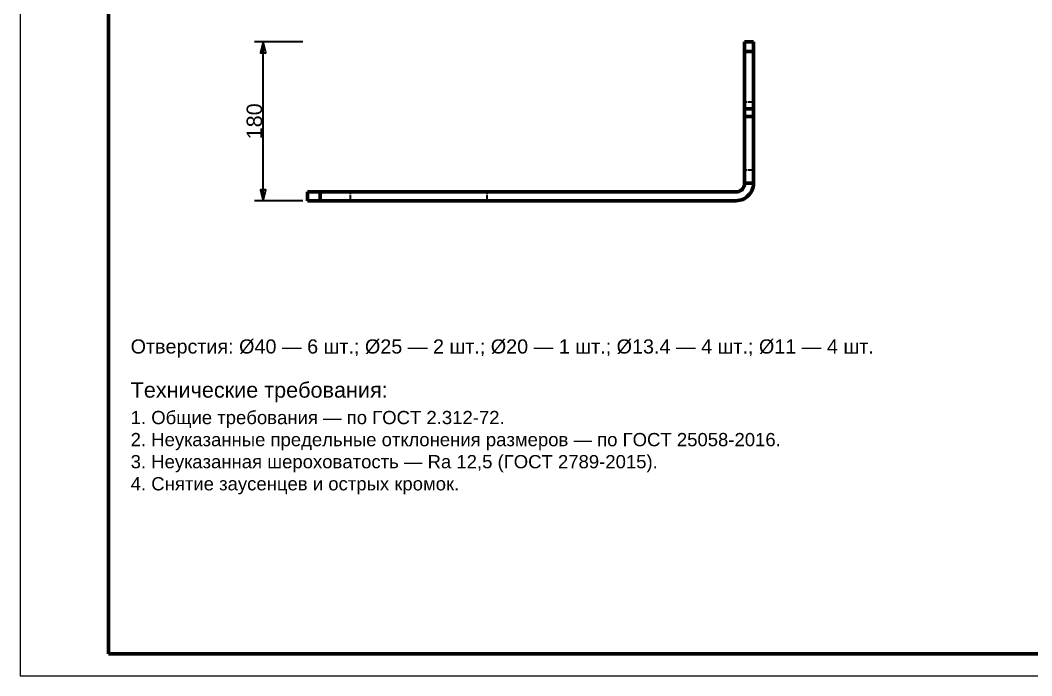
# Model space of a CAD drawing. Header units: millimetres. Extents: x 0 to 420, y 0 to 297.
# Drawn here: x 0 to 229, y 0 to 148.5 of the extents above; entities that cross this region are included whole.
import ezdxf
from ezdxf.enums import TextEntityAlignment as Align

# ---------------------------------------------------------------- set-up
doc = ezdxf.new("R2010")
doc.units = ezdxf.units.MM
doc.linetypes.add('DASHED', pattern=[1.524, 1.27, -0.254])
doc.styles.add('GOST', font='Arial')

msp = doc.modelspace()

# ---------------------------------------------------------------- linework, layer by layer
at = {"color": 7, "lineweight": 35}
for p, q in [((64, 143.6), (53, 143.6)), ((55, 107.6), (55, 143.6)), ((64, 107.6), (53, 107.6))]:
    msp.add_line(p, q, dxfattribs=at)
at = {"color": 1, "lineweight": 70}
for p, q in [((164, 143.6), (164, 143.59)), ((166, 143.6), (164, 143.6)), ((164, 143.59), (164, 143.55)), ((164, 143.55), (164, 143.49)), ((164, 143.49), (164, 143.4)), ((164, 143.4), (164, 143.29)), ((164, 143.29), (164, 143.16)), ((164, 143.16), (164, 143)), ((164, 143), (164, 142.83)), ((164, 142.83), (164, 142.63)), ((164, 142.63), (164, 142.41)), ((164, 142.41), (164, 142.18)), ((164, 142.18), (164, 141.93)), ((166, 143.59), (166, 143.6)), ((166, 143.55), (166, 143.59)), ((166, 143.49), (166, 143.55)), ((166, 143.4), (166, 143.49)), ((166, 143.29), (166, 143.4)), ((166, 143.16), (166, 143.29)), ((166, 143), (166, 143.16)), ((166, 142.83), (166, 143)), ((166, 142.63), (166, 142.83)), ((166, 142.41), (166, 142.63)), ((166, 142.18), (166, 142.41)), ((166, 141.93), (166, 142.18)), ((164, 141.93), (164, 141.67)), ((164, 141.67), (164, 141.39)), ((164, 141.39), (164, 128.44)), ((164, 141.39), (166, 141.39)), ((166, 141.67), (166, 141.93)), ((166, 141.39), (166, 141.67)), ((166, 128.44), (166, 141.39)), ((164, 128.44), (164, 128.33)), ((166, 128.44), (164, 128.44)), ((164, 128.33), (164, 128.2)), ((166, 128.33), (166, 128.44)), ((166, 128.2), (166, 128.33)), ((164, 128.2), (164, 128.08)), ((164, 128.08), (164, 127.96)), ((164, 127.96), (164, 127.83)), ((164, 127.83), (164, 127.7)), ((164, 127.7), (164, 127.57)), ((164, 127.57), (164, 127.45)), ((164, 127.45), (164, 127.32)), ((164, 127.32), (164, 127.18)), ((164, 127.18), (164, 127.05)), ((164, 127.05), (164, 126.92)), ((164, 126.92), (164, 126.79)), ((164, 126.79), (164, 126.66)), ((164, 126.66), (164, 111.6)), ((164, 126.66), (166, 126.66)), ((166, 128.08), (166, 128.2)), ((166, 127.96), (166, 128.08)), ((166, 127.83), (166, 127.96)), ((166, 127.7), (166, 127.83)), ((166, 127.57), (166, 127.7)), ((166, 127.45), (166, 127.57)), ((166, 127.32), (166, 127.45)), ((166, 127.18), (166, 127.32)), ((166, 127.05), (166, 127.18)), ((166, 126.92), (166, 127.05)), ((166, 126.79), (166, 126.92)), ((166, 126.66), (166, 126.79)), ((166, 111.6), (166, 126.66)), ((163.06, 109.91), (163.25, 110.04)), ((163.25, 110.04), (163.41, 110.19)), ((163.41, 110.19), (163.56, 110.35)), ((163.56, 110.35), (163.69, 110.54)), ((163.69, 110.54), (163.8, 110.73)), ((163.8, 110.73), (163.89, 110.94)), ((163.89, 110.94), (163.95, 111.15)), ((163.95, 111.15), (163.99, 111.38)), ((163.99, 111.38), (164, 111.6)), ((164, 111.6), (166, 111.6)), ((165.78, 110.28), (165.6, 109.86)), ((165.9, 110.71), (165.78, 110.28)), ((165.97, 111.15), (165.9, 110.71)), ((166, 111.6), (165.97, 111.15)), ((65.02, 109.6), (65, 109.6)), ((65, 109.6), (65, 107.6)), ((65.07, 109.6), (65.02, 109.6)), ((65.15, 109.6), (65.07, 109.6)), ((65.27, 109.6), (65.15, 109.6)), ((65.42, 109.6), (65.27, 109.6)), ((65.61, 109.6), (65.42, 109.6)), ((65.82, 109.6), (65.61, 109.6)), ((66.05, 109.6), (65.82, 109.6)), ((66.32, 109.6), (66.05, 109.6)), ((66.6, 109.6), (66.32, 109.6)), ((66.91, 109.6), (66.6, 109.6)), ((67.24, 109.6), (66.91, 109.6)), ((67.58, 109.6), (67.24, 109.6)), ((67.93, 109.6), (67.58, 109.6)), ((67.93, 109.6), (162, 109.6)), ((67.93, 107.6), (67.93, 109.6)), ((162, 109.6), (162.22, 109.61)), ((162.22, 109.61), (162.45, 109.65)), ((162.45, 109.65), (162.66, 109.71)), ((162.89, 107.7), (162.45, 107.63)), ((162.66, 109.71), (162.87, 109.8)), ((162.87, 109.8), (163.06, 109.91)), ((163.32, 107.82), (162.89, 107.7)), ((163.74, 108), (163.32, 107.82)), ((164.13, 108.21), (163.74, 108)), ((164.49, 108.47), (164.13, 108.21)), ((164.83, 108.77), (164.49, 108.47)), ((165.13, 109.11), (164.83, 108.77)), ((165.39, 109.47), (165.13, 109.11)), ((165.6, 109.86), (165.39, 109.47)), ((65, 107.6), (65.02, 107.6)), ((65.02, 107.6), (65.07, 107.6)), ((65.07, 107.6), (65.15, 107.6)), ((65.15, 107.6), (65.27, 107.6)), ((65.27, 107.6), (65.42, 107.6)), ((65.42, 107.6), (65.61, 107.6)), ((65.61, 107.6), (65.82, 107.6)), ((65.82, 107.6), (66.05, 107.6)), ((66.05, 107.6), (66.32, 107.6)), ((66.32, 107.6), (66.6, 107.6)), ((66.6, 107.6), (66.91, 107.6)), ((66.91, 107.6), (67.24, 107.6)), ((67.24, 107.6), (67.58, 107.6)), ((67.58, 107.6), (67.93, 107.6)), ((162, 107.6), (67.93, 107.6)), ((162.45, 107.63), (162, 107.6))]:
    msp.add_line(p, q, dxfattribs=at)
at = {"color": 5, "linetype": 'DASHED', "lineweight": 35}
for p, q in [((164, 143.6), (166, 143.6)), ((164, 143.57), (164, 143.6)), ((164, 143.5), (164, 143.57)), ((164, 143.38), (164, 143.5)), ((164, 143.2), (164, 143.38)), ((164, 142.99), (164, 143.2)), ((164, 142.73), (164, 142.99)), ((164, 142.43), (164, 142.73)), ((164, 142.09), (164, 142.43)), ((164, 141.73), (164, 142.09)), ((166, 143.6), (166, 143.57)), ((166, 143.57), (166, 143.5)), ((166, 143.5), (166, 143.38)), ((166, 143.38), (166, 143.2)), ((166, 143.2), (166, 142.99)), ((166, 142.99), (166, 142.73)), ((166, 142.73), (166, 142.43)), ((166, 142.43), (166, 142.09)), ((166, 142.09), (166, 141.73)), ((164, 141.34), (164, 141.73)), ((164, 140.92), (164, 141.34)), ((164, 140.49), (164, 140.92)), ((164, 140.05), (164, 140.49)), ((164, 139.6), (164, 140.05)), ((166, 141.73), (166, 141.34)), ((166, 141.34), (166, 140.92)), ((166, 140.92), (166, 140.49)), ((166, 140.49), (166, 140.05)), ((166, 140.05), (166, 139.6)), ((164, 111.6), (164, 139.6)), ((166, 139.6), (166, 111.6)), ((164, 134.84), (164, 134.9)), ((164, 134.9), (164, 134.84)), ((164, 134.84), (164, 134.9)), ((164, 134.9), (164, 134.84)), ((164, 134.65), (164, 134.84)), ((164, 134.84), (164, 134.65)), ((164, 134.65), (164, 134.84)), ((164, 134.84), (164, 134.65)), ((164, 134.35), (164, 134.65)), ((164, 134.65), (164, 134.35)), ((164, 134.35), (164, 134.65)), ((164, 134.65), (164, 134.35)), ((164, 133.96), (164, 134.35)), ((164, 134.35), (164, 133.96)), ((164, 133.96), (164, 134.35)), ((164, 134.35), (164, 133.96)), ((164, 133.48), (164, 133.96)), ((164, 133.96), (164, 133.48)), ((164, 133.48), (164, 133.96)), ((164, 133.96), (164, 133.48)), ((164, 132.96), (164, 133.48)), ((164, 133.48), (164, 132.96)), ((164, 132.96), (164, 133.48)), ((164, 133.48), (164, 132.96)), ((164, 132.4), (164, 132.96)), ((164, 132.96), (164, 132.4)), ((164, 132.4), (164, 132.96)), ((164, 132.96), (164, 132.4)), ((166, 134.84), (166, 134.9)), ((166, 134.9), (166, 134.84)), ((166, 134.84), (166, 134.9)), ((166, 134.9), (166, 134.84)), ((166, 134.65), (166, 134.84)), ((166, 134.84), (166, 134.65)), ((166, 134.65), (166, 134.84)), ((166, 134.84), (166, 134.65)), ((166, 134.35), (166, 134.65)), ((166, 134.65), (166, 134.35)), ((166, 134.35), (166, 134.65)), ((166, 134.65), (166, 134.35)), ((166, 133.96), (166, 134.35)), ((166, 134.35), (166, 133.96)), ((166, 133.96), (166, 134.35)), ((166, 134.35), (166, 133.96)), ((166, 133.48), (166, 133.96)), ((166, 133.96), (166, 133.48)), ((166, 133.48), (166, 133.96)), ((166, 133.96), (166, 133.48)), ((166, 132.96), (166, 133.48)), ((166, 133.48), (166, 132.96)), ((166, 132.96), (166, 133.48)), ((166, 133.48), (166, 132.96)), ((166, 132.4), (166, 132.96)), ((166, 132.96), (166, 132.4)), ((166, 132.4), (166, 132.96)), ((166, 132.96), (166, 132.4)), ((164, 131.84), (164, 132.4)), ((164, 132.4), (164, 131.84)), ((164, 131.84), (164, 132.4)), ((164, 132.4), (164, 131.84)), ((164, 131.32), (164, 131.84)), ((164, 131.84), (164, 131.32)), ((164, 131.32), (164, 131.84)), ((164, 131.84), (164, 131.32)), ((164, 130.84), (164, 131.32)), ((164, 131.32), (164, 130.84)), ((164, 130.84), (164, 131.32)), ((164, 131.32), (164, 130.84)), ((164, 130.45), (164, 130.84)), ((164, 130.84), (164, 130.45)), ((164, 130.45), (164, 130.84)), ((164, 130.84), (164, 130.45)), ((166, 131.84), (166, 132.4)), ((166, 132.4), (166, 131.84)), ((166, 131.84), (166, 132.4)), ((166, 132.4), (166, 131.84)), ((166, 131.32), (166, 131.84)), ((166, 131.84), (166, 131.32)), ((166, 131.32), (166, 131.84)), ((166, 131.84), (166, 131.32)), ((166, 130.84), (166, 131.32)), ((166, 131.32), (166, 130.84)), ((166, 130.84), (166, 131.32)), ((166, 131.32), (166, 130.84)), ((166, 130.45), (166, 130.84)), ((166, 130.84), (166, 130.45)), ((166, 130.45), (166, 130.84)), ((166, 130.84), (166, 130.45)), ((164, 130.15), (164, 130.45)), ((164, 130.45), (164, 130.15)), ((164, 130.15), (164, 130.45)), ((164, 130.45), (164, 130.15)), ((164, 129.96), (164, 130.15)), ((164, 130.15), (164, 129.96)), ((164, 129.96), (164, 130.15)), ((164, 130.15), (164, 129.96)), ((164, 129.9), (164, 129.96)), ((164, 129.96), (164, 129.9)), ((164, 129.9), (164, 129.96)), ((164, 129.96), (164, 129.9)), ((166, 129.9), (164, 129.9)), ((166, 129.9), (164, 129.9)), ((166, 130.15), (166, 130.45)), ((166, 130.45), (166, 130.15)), ((166, 130.15), (166, 130.45)), ((166, 130.45), (166, 130.15)), ((166, 129.96), (166, 130.15)), ((166, 130.15), (166, 129.96)), ((166, 129.96), (166, 130.15)), ((166, 130.15), (166, 129.96)), ((166, 129.9), (166, 129.96)), ((166, 129.96), (166, 129.9)), ((166, 129.9), (166, 129.96)), ((166, 129.96), (166, 129.9)), ((164, 116.67), (164, 116.7)), ((164, 116.7), (164, 116.67)), ((164, 116.67), (164, 116.7)), ((164, 116.7), (164, 116.67)), ((164, 116.67), (164, 116.7)), ((164, 116.7), (164, 116.67)), ((164, 116.67), (164, 116.7)), ((164, 116.7), (164, 116.67)), ((164, 116.59), (164, 116.67)), ((164, 116.67), (164, 116.59)), ((164, 116.59), (164, 116.67)), ((164, 116.67), (164, 116.59)), ((164, 116.59), (164, 116.67)), ((164, 116.67), (164, 116.59)), ((164, 116.59), (164, 116.67)), ((164, 116.67), (164, 116.59)), ((164, 116.46), (164, 116.59)), ((164, 116.59), (164, 116.46)), ((164, 116.46), (164, 116.59)), ((164, 116.59), (164, 116.46)), ((164, 116.46), (164, 116.59)), ((164, 116.59), (164, 116.46)), ((164, 116.46), (164, 116.59)), ((164, 116.59), (164, 116.46)), ((164, 116.29), (164, 116.46)), ((164, 116.46), (164, 116.29)), ((164, 116.29), (164, 116.46)), ((164, 116.46), (164, 116.29)), ((164, 116.29), (164, 116.46)), ((164, 116.46), (164, 116.29)), ((164, 116.29), (164, 116.46)), ((164, 116.46), (164, 116.29)), ((164, 116.08), (164, 116.29)), ((164, 116.29), (164, 116.08)), ((164, 116.08), (164, 116.29)), ((164, 116.29), (164, 116.08)), ((164, 116.08), (164, 116.29)), ((164, 116.29), (164, 116.08)), ((164, 116.08), (164, 116.29)), ((164, 116.29), (164, 116.08)), ((164, 115.84), (164, 116.08)), ((164, 116.08), (164, 115.84)), ((164, 115.84), (164, 116.08)), ((164, 116.08), (164, 115.84)), ((164, 115.84), (164, 116.08)), ((164, 116.08), (164, 115.84)), ((164, 115.84), (164, 116.08)), ((164, 116.08), (164, 115.84)), ((164, 115.6), (164, 115.84)), ((164, 115.84), (164, 115.6)), ((164, 115.6), (164, 115.84)), ((164, 115.84), (164, 115.6)), ((164, 115.6), (164, 115.84)), ((164, 115.84), (164, 115.6)), ((164, 115.6), (164, 115.84)), ((164, 115.84), (164, 115.6)), ((164, 115.36), (164, 115.6)), ((164, 115.6), (164, 115.36)), ((164, 115.36), (164, 115.6)), ((164, 115.6), (164, 115.36)), ((164, 115.36), (164, 115.6)), ((164, 115.6), (164, 115.36)), ((164, 115.36), (164, 115.6)), ((164, 115.6), (164, 115.36)), ((164, 115.12), (164, 115.36)), ((164, 115.36), (164, 115.12)), ((164, 115.12), (164, 115.36)), ((164, 115.36), (164, 115.12)), ((164, 115.12), (164, 115.36)), ((164, 115.36), (164, 115.12)), ((164, 115.12), (164, 115.36)), ((164, 115.36), (164, 115.12)), ((164, 114.91), (164, 115.12)), ((164, 115.12), (164, 114.91)), ((164, 114.91), (164, 115.12)), ((164, 115.12), (164, 114.91)), ((164, 114.91), (164, 115.12)), ((164, 115.12), (164, 114.91)), ((164, 114.91), (164, 115.12)), ((164, 115.12), (164, 114.91)), ((164, 114.74), (164, 114.91)), ((164, 114.91), (164, 114.74)), ((164, 114.74), (164, 114.91)), ((164, 114.91), (164, 114.74)), ((164, 114.74), (164, 114.91)), ((164, 114.91), (164, 114.74)), ((164, 114.74), (164, 114.91)), ((164, 114.91), (164, 114.74)), ((164, 114.61), (164, 114.74)), ((164, 114.74), (164, 114.61)), ((164, 114.61), (164, 114.74)), ((164, 114.74), (164, 114.61)), ((164, 114.61), (164, 114.74)), ((164, 114.74), (164, 114.61)), ((164, 114.61), (164, 114.74)), ((164, 114.74), (164, 114.61)), ((164, 114.53), (164, 114.61)), ((164, 114.61), (164, 114.53)), ((164, 114.53), (164, 114.61)), ((164, 114.61), (164, 114.53)), ((164, 114.53), (164, 114.61)), ((164, 114.61), (164, 114.53)), ((164, 114.53), (164, 114.61)), ((164, 114.61), (164, 114.53)), ((164, 114.5), (164, 114.53)), ((164, 114.53), (164, 114.5)), ((164, 114.5), (164, 114.53)), ((164, 114.53), (164, 114.5)), ((164, 114.5), (164, 114.53)), ((164, 114.53), (164, 114.5)), ((164, 114.5), (164, 114.53)), ((164, 114.53), (164, 114.5)), ((166, 114.5), (164, 114.5)), ((166, 114.5), (164, 114.5)), ((166, 114.5), (164, 114.5)), ((166, 114.5), (164, 114.5)), ((166, 116.67), (166, 116.7)), ((166, 116.7), (166, 116.67)), ((166, 116.67), (166, 116.7)), ((166, 116.7), (166, 116.67)), ((166, 116.67), (166, 116.7)), ((166, 116.7), (166, 116.67)), ((166, 116.67), (166, 116.7)), ((166, 116.7), (166, 116.67)), ((166, 116.59), (166, 116.67)), ((166, 116.67), (166, 116.59)), ((166, 116.59), (166, 116.67)), ((166, 116.67), (166, 116.59)), ((166, 116.59), (166, 116.67)), ((166, 116.67), (166, 116.59)), ((166, 116.59), (166, 116.67)), ((166, 116.67), (166, 116.59)), ((166, 116.46), (166, 116.59)), ((166, 116.59), (166, 116.46)), ((166, 116.46), (166, 116.59)), ((166, 116.59), (166, 116.46)), ((166, 116.46), (166, 116.59)), ((166, 116.59), (166, 116.46)), ((166, 116.46), (166, 116.59)), ((166, 116.59), (166, 116.46)), ((166, 116.29), (166, 116.46)), ((166, 116.46), (166, 116.29)), ((166, 116.29), (166, 116.46)), ((166, 116.46), (166, 116.29)), ((166, 116.29), (166, 116.46)), ((166, 116.46), (166, 116.29)), ((166, 116.29), (166, 116.46)), ((166, 116.46), (166, 116.29)), ((166, 116.08), (166, 116.29)), ((166, 116.29), (166, 116.08)), ((166, 116.08), (166, 116.29)), ((166, 116.29), (166, 116.08)), ((166, 116.08), (166, 116.29)), ((166, 116.29), (166, 116.08)), ((166, 116.08), (166, 116.29)), ((166, 116.29), (166, 116.08)), ((166, 115.84), (166, 116.08)), ((166, 116.08), (166, 115.84)), ((166, 115.84), (166, 116.08)), ((166, 116.08), (166, 115.84)), ((166, 115.84), (166, 116.08)), ((166, 116.08), (166, 115.84)), ((166, 115.84), (166, 116.08)), ((166, 116.08), (166, 115.84)), ((166, 115.6), (166, 115.84)), ((166, 115.84), (166, 115.6)), ((166, 115.6), (166, 115.84)), ((166, 115.84), (166, 115.6)), ((166, 115.6), (166, 115.84)), ((166, 115.84), (166, 115.6)), ((166, 115.6), (166, 115.84)), ((166, 115.84), (166, 115.6)), ((166, 115.36), (166, 115.6)), ((166, 115.6), (166, 115.36)), ((166, 115.36), (166, 115.6)), ((166, 115.6), (166, 115.36)), ((166, 115.36), (166, 115.6)), ((166, 115.6), (166, 115.36)), ((166, 115.36), (166, 115.6)), ((166, 115.6), (166, 115.36)), ((166, 115.12), (166, 115.36)), ((166, 115.36), (166, 115.12)), ((166, 115.12), (166, 115.36)), ((166, 115.36), (166, 115.12)), ((166, 115.12), (166, 115.36)), ((166, 115.36), (166, 115.12)), ((166, 115.12), (166, 115.36)), ((166, 115.36), (166, 115.12)), ((166, 114.91), (166, 115.12)), ((166, 115.12), (166, 114.91)), ((166, 114.91), (166, 115.12)), ((166, 115.12), (166, 114.91)), ((166, 114.91), (166, 115.12)), ((166, 115.12), (166, 114.91)), ((166, 114.91), (166, 115.12)), ((166, 115.12), (166, 114.91)), ((166, 114.74), (166, 114.91)), ((166, 114.91), (166, 114.74)), ((166, 114.74), (166, 114.91)), ((166, 114.91), (166, 114.74)), ((166, 114.74), (166, 114.91)), ((166, 114.91), (166, 114.74)), ((166, 114.74), (166, 114.91)), ((166, 114.91), (166, 114.74)), ((166, 114.61), (166, 114.74)), ((166, 114.74), (166, 114.61)), ((166, 114.61), (166, 114.74)), ((166, 114.74), (166, 114.61)), ((166, 114.61), (166, 114.74)), ((166, 114.74), (166, 114.61)), ((166, 114.61), (166, 114.74)), ((166, 114.74), (166, 114.61)), ((166, 114.53), (166, 114.61)), ((166, 114.61), (166, 114.53)), ((166, 114.53), (166, 114.61)), ((166, 114.61), (166, 114.53)), ((166, 114.53), (166, 114.61)), ((166, 114.61), (166, 114.53)), ((166, 114.53), (166, 114.61)), ((166, 114.61), (166, 114.53)), ((166, 114.5), (166, 114.53)), ((166, 114.53), (166, 114.5)), ((166, 114.5), (166, 114.53)), ((166, 114.53), (166, 114.5)), ((166, 114.5), (166, 114.53)), ((166, 114.53), (166, 114.5)), ((166, 114.5), (166, 114.53)), ((166, 114.53), (166, 114.5)), ((163.25, 110.04), (163.06, 109.91)), ((163.41, 110.19), (163.25, 110.04)), ((163.56, 110.35), (163.41, 110.19)), ((163.69, 110.54), (163.56, 110.35)), ((163.8, 110.73), (163.69, 110.54)), ((163.89, 110.94), (163.8, 110.73)), ((163.95, 111.15), (163.89, 110.94)), ((163.99, 111.38), (163.95, 111.15)), ((164, 111.6), (163.99, 111.38)), ((164, 111.6), (166, 111.6)), ((166, 111.6), (164, 111.6)), ((166, 111.6), (164, 111.6)), ((165.6, 109.86), (165.78, 110.28)), ((165.78, 110.28), (165.9, 110.71)), ((165.9, 110.71), (165.97, 111.15)), ((165.97, 111.15), (166, 111.6)), ((65, 109.6), (65.02, 109.6)), ((65, 107.6), (65, 109.6)), ((65.02, 109.6), (65.09, 109.6)), ((65.09, 109.6), (65.19, 109.6)), ((65.19, 109.6), (65.34, 109.6)), ((65.34, 109.6), (65.53, 109.6)), ((65.53, 109.6), (65.75, 109.6)), ((65.75, 109.6), (66.01, 109.6)), ((66.01, 109.6), (66.3, 109.6)), ((66.3, 109.6), (66.62, 109.6)), ((66.62, 109.6), (66.97, 109.6)), ((66.97, 109.6), (67.33, 109.6)), ((67.33, 109.6), (67.72, 109.6)), ((67.72, 109.6), (68.12, 109.6)), ((68.12, 109.6), (68.53, 109.6)), ((162, 109.6), (68.53, 109.6)), ((72.09, 109.6), (72.06, 109.6)), ((72.06, 109.6), (72.09, 109.6)), ((72.09, 109.6), (72.06, 109.6)), ((72.06, 109.6), (72.09, 109.6)), ((72.19, 109.6), (72.09, 109.6)), ((72.09, 109.6), (72.19, 109.6)), ((72.19, 109.6), (72.09, 109.6)), ((72.09, 109.6), (72.19, 109.6)), ((72.35, 109.6), (72.19, 109.6)), ((72.19, 109.6), (72.35, 109.6)), ((72.35, 109.6), (72.19, 109.6)), ((72.19, 109.6), (72.35, 109.6)), ((72.56, 109.6), (72.35, 109.6)), ((72.35, 109.6), (72.56, 109.6)), ((72.56, 109.6), (72.35, 109.6)), ((72.35, 109.6), (72.56, 109.6)), ((72.82, 109.6), (72.56, 109.6)), ((72.56, 109.6), (72.82, 109.6)), ((72.82, 109.6), (72.56, 109.6)), ((72.56, 109.6), (72.82, 109.6)), ((73.1, 109.6), (72.82, 109.6)), ((72.82, 109.6), (73.1, 109.6)), ((73.1, 109.6), (72.82, 109.6)), ((72.82, 109.6), (73.1, 109.6)), ((73.4, 109.6), (73.1, 109.6)), ((73.1, 109.6), (73.4, 109.6)), ((73.4, 109.6), (73.1, 109.6)), ((73.1, 109.6), (73.4, 109.6)), ((73.7, 109.6), (73.4, 109.6)), ((73.4, 109.6), (73.7, 109.6)), ((73.7, 109.6), (73.4, 109.6)), ((73.4, 109.6), (73.7, 109.6)), ((73.98, 109.6), (73.7, 109.6)), ((73.7, 109.6), (73.98, 109.6)), ((73.98, 109.6), (73.7, 109.6)), ((73.7, 109.6), (73.98, 109.6)), ((74.24, 109.6), (73.98, 109.6)), ((73.98, 109.6), (74.24, 109.6)), ((74.24, 109.6), (73.98, 109.6)), ((73.98, 109.6), (74.24, 109.6)), ((74.45, 109.6), (74.24, 109.6)), ((74.24, 109.6), (74.45, 109.6)), ((74.45, 109.6), (74.24, 109.6)), ((74.24, 109.6), (74.45, 109.6)), ((74.61, 109.6), (74.45, 109.6)), ((74.45, 109.6), (74.61, 109.6)), ((74.61, 109.6), (74.45, 109.6)), ((74.45, 109.6), (74.61, 109.6)), ((74.71, 109.6), (74.61, 109.6)), ((74.61, 109.6), (74.71, 109.6)), ((74.71, 109.6), (74.61, 109.6)), ((74.61, 109.6), (74.71, 109.6)), ((74.74, 109.6), (74.71, 109.6)), ((74.71, 109.6), (74.74, 109.6)), ((74.74, 109.6), (74.71, 109.6)), ((74.71, 109.6), (74.74, 109.6)), ((74.74, 107.6), (74.74, 109.6)), ((74.74, 107.6), (74.74, 109.6)), ((103.09, 109.6), (103.06, 109.6)), ((103.06, 109.6), (103.09, 109.6)), ((103.09, 109.6), (103.06, 109.6)), ((103.06, 109.6), (103.09, 109.6)), ((103.19, 109.6), (103.09, 109.6)), ((103.09, 109.6), (103.19, 109.6)), ((103.19, 109.6), (103.09, 109.6)), ((103.09, 109.6), (103.19, 109.6)), ((103.35, 109.6), (103.19, 109.6)), ((103.19, 109.6), (103.35, 109.6)), ((103.35, 109.6), (103.19, 109.6)), ((103.19, 109.6), (103.35, 109.6)), ((103.56, 109.6), (103.35, 109.6)), ((103.35, 109.6), (103.56, 109.6)), ((103.56, 109.6), (103.35, 109.6)), ((103.35, 109.6), (103.56, 109.6)), ((103.82, 109.6), (103.56, 109.6)), ((103.56, 109.6), (103.82, 109.6)), ((103.82, 109.6), (103.56, 109.6)), ((103.56, 109.6), (103.82, 109.6)), ((104.1, 109.6), (103.82, 109.6)), ((103.82, 109.6), (104.1, 109.6)), ((104.1, 109.6), (103.82, 109.6)), ((103.82, 109.6), (104.1, 109.6)), ((104.4, 109.6), (104.1, 109.6)), ((104.1, 109.6), (104.4, 109.6)), ((104.4, 109.6), (104.1, 109.6)), ((104.1, 109.6), (104.4, 109.6)), ((104.7, 109.6), (104.4, 109.6)), ((104.4, 109.6), (104.7, 109.6)), ((104.7, 109.6), (104.4, 109.6)), ((104.4, 109.6), (104.7, 109.6)), ((104.98, 109.6), (104.7, 109.6)), ((104.7, 109.6), (104.98, 109.6)), ((104.98, 109.6), (104.7, 109.6)), ((104.7, 109.6), (104.98, 109.6)), ((105.24, 109.6), (104.98, 109.6)), ((104.98, 109.6), (105.24, 109.6)), ((105.24, 109.6), (104.98, 109.6)), ((104.98, 109.6), (105.24, 109.6)), ((105.45, 109.6), (105.24, 109.6)), ((105.24, 109.6), (105.45, 109.6)), ((105.45, 109.6), (105.24, 109.6)), ((105.24, 109.6), (105.45, 109.6)), ((105.61, 109.6), (105.45, 109.6)), ((105.45, 109.6), (105.61, 109.6)), ((105.61, 109.6), (105.45, 109.6)), ((105.45, 109.6), (105.61, 109.6)), ((105.71, 109.6), (105.61, 109.6)), ((105.61, 109.6), (105.71, 109.6)), ((105.71, 109.6), (105.61, 109.6)), ((105.61, 109.6), (105.71, 109.6)), ((105.74, 109.6), (105.71, 109.6)), ((105.71, 109.6), (105.74, 109.6)), ((105.74, 109.6), (105.71, 109.6)), ((105.71, 109.6), (105.74, 109.6)), ((105.74, 107.6), (105.74, 109.6)), ((105.74, 107.6), (105.74, 109.6)), ((162.22, 109.61), (162, 109.6)), ((162.45, 109.65), (162.22, 109.61)), ((162.66, 109.71), (162.45, 109.65)), ((162.45, 107.63), (162.89, 107.7)), ((162.87, 109.8), (162.66, 109.71)), ((163.06, 109.91), (162.87, 109.8)), ((162.89, 107.7), (163.32, 107.82)), ((163.32, 107.82), (163.74, 108)), ((163.74, 108), (164.13, 108.21)), ((164.13, 108.21), (164.49, 108.47)), ((164.49, 108.47), (164.83, 108.77)), ((164.83, 108.77), (165.13, 109.11)), ((165.13, 109.11), (165.39, 109.47)), ((165.39, 109.47), (165.6, 109.86)), ((65.02, 107.6), (65, 107.6)), ((65.09, 107.6), (65.02, 107.6)), ((65.19, 107.6), (65.09, 107.6)), ((65.34, 107.6), (65.19, 107.6)), ((65.53, 107.6), (65.34, 107.6)), ((65.75, 107.6), (65.53, 107.6)), ((66.01, 107.6), (65.75, 107.6)), ((66.3, 107.6), (66.01, 107.6)), ((66.62, 107.6), (66.3, 107.6)), ((66.97, 107.6), (66.62, 107.6)), ((67.33, 107.6), (66.97, 107.6)), ((67.72, 107.6), (67.33, 107.6)), ((68.12, 107.6), (67.72, 107.6)), ((68.53, 107.6), (68.12, 107.6)), ((68.53, 107.6), (162, 107.6)), ((72.09, 107.6), (72.06, 107.6)), ((72.06, 107.6), (72.09, 107.6)), ((72.09, 107.6), (72.06, 107.6)), ((72.06, 107.6), (72.09, 107.6)), ((72.19, 107.6), (72.09, 107.6)), ((72.09, 107.6), (72.19, 107.6)), ((72.19, 107.6), (72.09, 107.6)), ((72.09, 107.6), (72.19, 107.6)), ((72.35, 107.6), (72.19, 107.6)), ((72.19, 107.6), (72.35, 107.6)), ((72.35, 107.6), (72.19, 107.6)), ((72.19, 107.6), (72.35, 107.6)), ((72.56, 107.6), (72.35, 107.6)), ((72.35, 107.6), (72.56, 107.6)), ((72.56, 107.6), (72.35, 107.6)), ((72.35, 107.6), (72.56, 107.6)), ((72.82, 107.6), (72.56, 107.6)), ((72.56, 107.6), (72.82, 107.6)), ((72.82, 107.6), (72.56, 107.6)), ((72.56, 107.6), (72.82, 107.6)), ((73.1, 107.6), (72.82, 107.6)), ((72.82, 107.6), (73.1, 107.6)), ((73.1, 107.6), (72.82, 107.6)), ((72.82, 107.6), (73.1, 107.6)), ((73.4, 107.6), (73.1, 107.6)), ((73.1, 107.6), (73.4, 107.6)), ((73.4, 107.6), (73.1, 107.6)), ((73.1, 107.6), (73.4, 107.6)), ((73.7, 107.6), (73.4, 107.6)), ((73.4, 107.6), (73.7, 107.6)), ((73.7, 107.6), (73.4, 107.6)), ((73.4, 107.6), (73.7, 107.6)), ((73.98, 107.6), (73.7, 107.6)), ((73.7, 107.6), (73.98, 107.6)), ((73.98, 107.6), (73.7, 107.6)), ((73.7, 107.6), (73.98, 107.6)), ((74.24, 107.6), (73.98, 107.6)), ((73.98, 107.6), (74.24, 107.6)), ((74.24, 107.6), (73.98, 107.6)), ((73.98, 107.6), (74.24, 107.6)), ((74.45, 107.6), (74.24, 107.6)), ((74.24, 107.6), (74.45, 107.6)), ((74.45, 107.6), (74.24, 107.6)), ((74.24, 107.6), (74.45, 107.6)), ((74.61, 107.6), (74.45, 107.6)), ((74.45, 107.6), (74.61, 107.6)), ((74.61, 107.6), (74.45, 107.6)), ((74.45, 107.6), (74.61, 107.6)), ((74.71, 107.6), (74.61, 107.6)), ((74.61, 107.6), (74.71, 107.6)), ((74.71, 107.6), (74.61, 107.6)), ((74.61, 107.6), (74.71, 107.6)), ((74.74, 107.6), (74.71, 107.6)), ((74.71, 107.6), (74.74, 107.6)), ((74.74, 107.6), (74.71, 107.6)), ((74.71, 107.6), (74.74, 107.6)), ((103.09, 107.6), (103.06, 107.6)), ((103.06, 107.6), (103.09, 107.6)), ((103.09, 107.6), (103.06, 107.6)), ((103.06, 107.6), (103.09, 107.6)), ((103.19, 107.6), (103.09, 107.6)), ((103.09, 107.6), (103.19, 107.6)), ((103.19, 107.6), (103.09, 107.6)), ((103.09, 107.6), (103.19, 107.6)), ((103.35, 107.6), (103.19, 107.6)), ((103.19, 107.6), (103.35, 107.6)), ((103.35, 107.6), (103.19, 107.6)), ((103.19, 107.6), (103.35, 107.6)), ((103.56, 107.6), (103.35, 107.6)), ((103.35, 107.6), (103.56, 107.6)), ((103.56, 107.6), (103.35, 107.6)), ((103.35, 107.6), (103.56, 107.6)), ((103.82, 107.6), (103.56, 107.6)), ((103.56, 107.6), (103.82, 107.6)), ((103.82, 107.6), (103.56, 107.6)), ((103.56, 107.6), (103.82, 107.6)), ((104.1, 107.6), (103.82, 107.6)), ((103.82, 107.6), (104.1, 107.6)), ((104.1, 107.6), (103.82, 107.6)), ((103.82, 107.6), (104.1, 107.6)), ((104.4, 107.6), (104.1, 107.6)), ((104.1, 107.6), (104.4, 107.6)), ((104.4, 107.6), (104.1, 107.6)), ((104.1, 107.6), (104.4, 107.6)), ((104.7, 107.6), (104.4, 107.6)), ((104.4, 107.6), (104.7, 107.6)), ((104.7, 107.6), (104.4, 107.6)), ((104.4, 107.6), (104.7, 107.6)), ((104.98, 107.6), (104.7, 107.6)), ((104.7, 107.6), (104.98, 107.6)), ((104.98, 107.6), (104.7, 107.6)), ((104.7, 107.6), (104.98, 107.6)), ((105.24, 107.6), (104.98, 107.6)), ((104.98, 107.6), (105.24, 107.6)), ((105.24, 107.6), (104.98, 107.6)), ((104.98, 107.6), (105.24, 107.6)), ((105.45, 107.6), (105.24, 107.6)), ((105.24, 107.6), (105.45, 107.6)), ((105.45, 107.6), (105.24, 107.6)), ((105.24, 107.6), (105.45, 107.6)), ((105.61, 107.6), (105.45, 107.6)), ((105.45, 107.6), (105.61, 107.6)), ((105.61, 107.6), (105.45, 107.6)), ((105.45, 107.6), (105.61, 107.6)), ((105.71, 107.6), (105.61, 107.6)), ((105.61, 107.6), (105.71, 107.6)), ((105.71, 107.6), (105.61, 107.6)), ((105.61, 107.6), (105.71, 107.6)), ((105.74, 107.6), (105.71, 107.6)), ((105.71, 107.6), (105.74, 107.6)), ((105.74, 107.6), (105.71, 107.6)), ((105.71, 107.6), (105.74, 107.6)), ((162, 107.6), (162.45, 107.63))]:
    msp.add_line(p, q, dxfattribs=at)
at = {"color": 7, "lineweight": 25}
msp.add_lwpolyline([(0, 0), (420, 0), (420, 297), (0, 297)], close=True, dxfattribs=at)
at = {"color": 7, "lineweight": 70}
msp.add_lwpolyline([(20, 5), (415, 5), (415, 292), (20, 292)], close=True, dxfattribs=at)
at = {"color": 7, "lineweight": 35}
for points in [[(55, 143.6), (54.38, 141.1), (55.62, 141.1)], [(55, 107.6), (55.62, 110.1), (54.38, 110.1)]]:
    msp.add_lwpolyline(points, close=True, dxfattribs=at)

# ---------------------------------------------------------------- texts
at = {"color": 7, "style": 'GOST'}
msp.add_text('180', height=3.5, rotation=90, dxfattribs=at).set_placement((53, 125.6), align=Align.MIDDLE)
at = {"color": 6, "style": 'GOST'}
msp.add_text('Отверстия: Ø40 — 6 шт.; Ø25 — 2 шт.; Ø20 — 1 шт.; Ø13.4 — 4 шт.; Ø11 — 4 шт.', height=3.2, dxfattribs=at).set_placement((25, 73))
at = {"color": 3, "style": 'GOST'}
for s, height, p in [('Технические требования:', 3.5, (25, 63)), ('1. Общие требования — по ГОСТ 2.312-72.', 3, (25, 57)), ('2. Неуказанные предельные отклонения размеров — по ГОСТ 25058-2016.', 3, (25, 52)), ('3. Неуказанная шероховатость — Ra 12,5 (ГОСТ 2789-2015).', 3, (25, 47)), ('4. Снятие заусенцев и острых кромок.', 3, (25, 42))]:
    msp.add_text(s, height=height, dxfattribs=at).set_placement(p)

doc.saveas('drawing.dxf')
